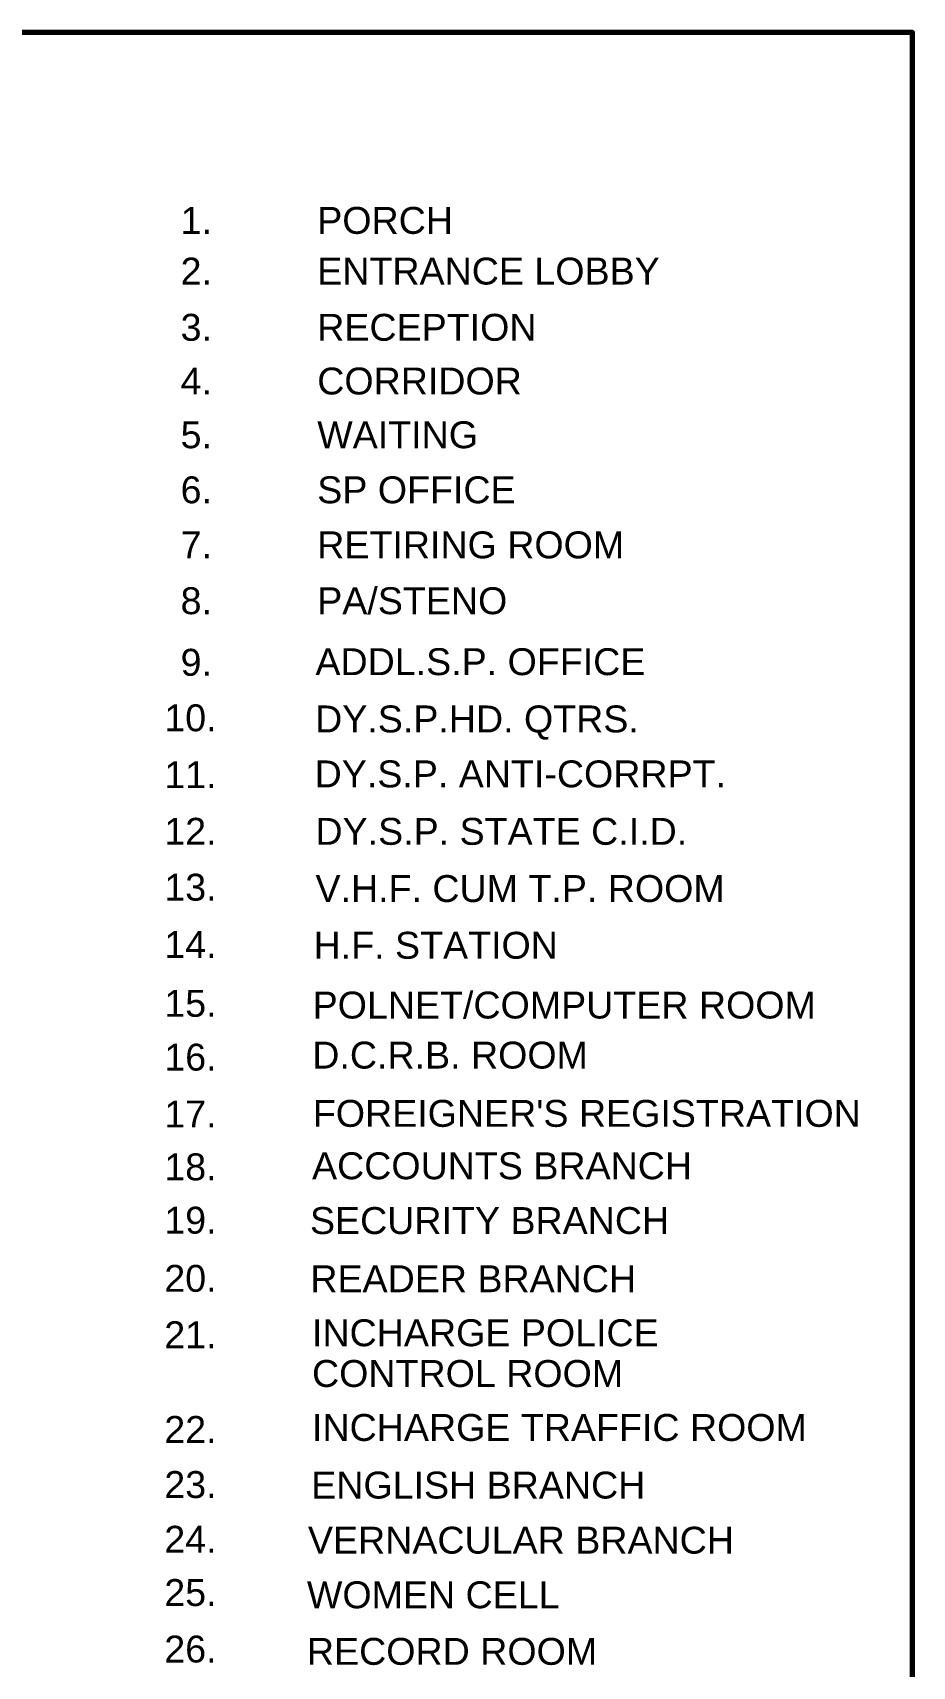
# Model space of a CAD drawing. Header units: inches. Extents: x 1367 to 15762, y 1989 to 8927.
# Drawn here: x 7994.75 to 8011.09, y 2019.95 to 2050.31 of the extents above; entities that cross this region are included whole.
import ezdxf

# ---------------------------------------------------------------- set-up
doc = ezdxf.new("R2010")
doc.units = ezdxf.units.IN
doc.header["$MEASUREMENT"] = 0
doc.layers.add('FORM', color=2, linetype='Continuous', lineweight=70)
doc.layers.add('text', color=6, linetype='Continuous', lineweight=25)
doc.styles.get("Standard").update_dxf_attribs({"font": 'arial.ttf', "height": 0.36})

msp = doc.modelspace()

# ---------------------------------------------------------------- linework, layer by layer
at = {"layer": 'FORM'}
msp.add_lwpolyline([(7917.55, 2050.306), (7917.55, 1988.685), (8011.094, 1988.685), (8011.094, 2050.306)], close=True, dxfattribs=at)

# ---------------------------------------------------------------- texts
at = {"layer": 'text'}
for s, p in [('1.', (7997.496, 2046.567)), ('PORCH', (8000.035, 2046.567)), ('2.', (7997.496, 2045.625)), ('ENTRANCE LOBBY', (8000.035, 2045.625)), ('3.', (7997.496, 2044.58)), ('RECEPTION', (8000.035, 2044.58)), ('4.', (7997.496, 2043.582)), ('CORRIDOR', (8000.035, 2043.582)), ('5.', (7997.496, 2042.583)), ('WAITING', (8000.035, 2042.583)), ('6.', (7997.496, 2041.56)), ('SP OFFICE', (8000.035, 2041.56)), ('7.', (7997.496, 2040.537)), ('RETIRING ROOM', (8000.035, 2040.537)), ('8.', (7997.496, 2039.499)), ('PA/STENO', (8000.035, 2039.499)), ('9.', (7997.496, 2038.355)), ('ADDL.S.P. OFFICE', (8000.001, 2038.366)), ('10.', (7997.193, 2037.323)), ('DY.S.P.HD. QTRS.', (7999.996, 2037.302)), ('11.', (7997.193, 2036.266)), ('DY.S.P. ANTI-CORRPT.', (7999.987, 2036.281)), ('12.', (7997.193, 2035.214)), ('DY.S.P. STATE C.I.D.', (8000.002, 2035.213)), ('13.', (7997.193, 2034.175)), ('V.H.F. CUM T.P. ROOM', (8000.002, 2034.15)), ('14.', (7997.193, 2033.11)), ('H.F. STATION', (7999.967, 2033.096)), ('15.', (7997.193, 2032.017)), ('POLNET/COMPUTER ROOM', (7999.949, 2031.985)), ('16.', (7997.193, 2031.017)), ('D.C.R.B. ROOM', (7999.943, 2031.055)), ('17.', (7997.193, 2029.96)), ("FOREIGNER'S REGISTRATION", (7999.953, 2029.972)), ('18.', (7997.193, 2028.978)), ('ACCOUNTS BRANCH', (7999.938, 2028.998)), ('19.', (7997.193, 2027.987)), ('SECURITY BRANCH', (7999.9, 2027.98)), ('20.', (7997.193, 2026.906)), ('READER BRANCH', (7999.907, 2026.899)), ('21.', (7997.193, 2025.858)), ('INCHARGE POLICE', (7999.938, 2025.895)), ('CONTROL ROOM', (7999.938, 2025.138)), ('22.', (7997.193, 2024.098)), ('INCHARGE TRAFFIC ROOM', (7999.938, 2024.135)), ('23.', (7997.193, 2023.074)), ('ENGLISH BRANCH', (7999.923, 2023.064)), ('24.', (7997.193, 2022.057)), ('VERNACULAR BRANCH', (7999.862, 2022.04)), ('25.', (7997.193, 2021.067)), ('WOMEN CELL', (7999.843, 2021.025)), ('26.', (7997.193, 2020.017)), ('RECORD ROOM', (7999.843, 2019.974))]:
    msp.add_text(s, height=0.5, dxfattribs=at).set_placement(p)

doc.saveas('drawing.dxf')
